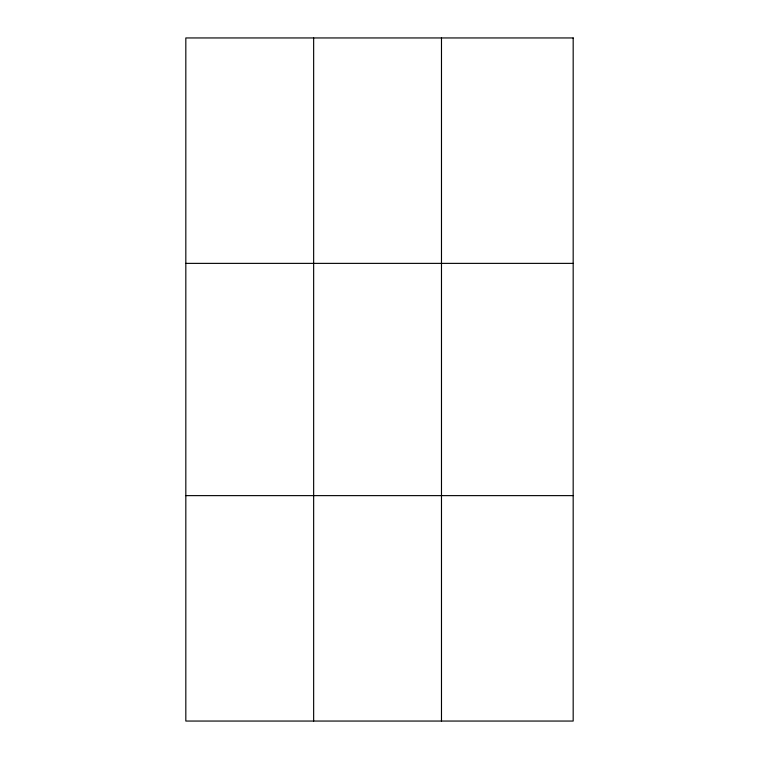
<?xml version="1.0" encoding="UTF-8"?>
<svg xmlns="http://www.w3.org/2000/svg" width="759" height="759" viewBox="0 0 759 759"><rect width="100%" height="100%" fill="white"/><g stroke="black" fill="none" stroke-linecap="round" stroke-linejoin="round"><path stroke-width="1.14" d="M313.647 721.05L313.647 37.95M441.482 721.05L441.482 37.95M185.822 263.373L573.178 263.373M185.822 495.627L573.178 495.627M573.178 37.95L185.822 37.95L185.822 721.05L573.178 721.05L573.178 37.95"/></g></svg>
